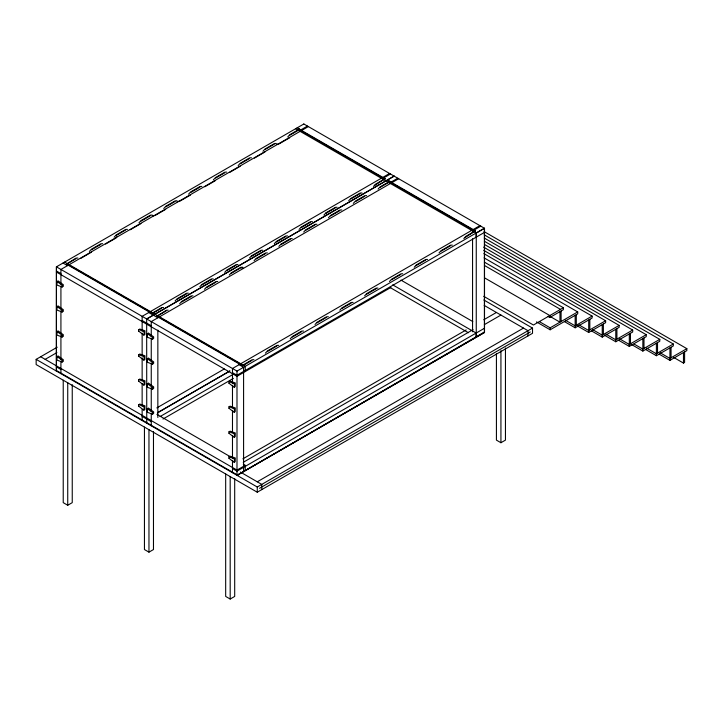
<?xml version="1.0" encoding="UTF-8"?>
<svg xmlns="http://www.w3.org/2000/svg" width="723" height="723" viewBox="0 0 723 723"><rect width="100%" height="100%" fill="white"/><g stroke="black" fill="none" stroke-linecap="round" stroke-linejoin="round"><path stroke-width="1.08" d="M56.367 371.026L56.457 266.868M476.168 337.216L476.168 333.05L392.716 284.871M144.049 331.559L144.049 335.147M144.049 356.575L144.049 360.162M144.049 381.581L144.049 385.169M144.049 406.588L144.049 410.185M234.388 383.714L234.388 387.302M234.388 408.721L234.388 412.318M234.388 433.737L234.388 437.325M234.388 458.744L234.388 462.34M57.948 280.822L63.335 284.726L63.235 286.516M57.948 305.838L63.335 309.733L63.235 311.523M57.948 330.845L63.335 334.74L63.235 336.538M57.948 355.852L63.335 359.756L63.235 361.545M148.287 332.978L153.665 336.882L153.574 338.671M148.287 357.984L153.665 361.889L153.574 363.678M148.287 383L153.665 386.895L153.574 388.694M148.287 408.007L153.665 411.911L153.574 413.701M139.638 328.983L144.943 330.8L144.853 334.577M139.638 353.999L144.943 355.806L144.853 359.593M139.638 379.006L144.943 380.813L144.853 384.6M139.638 404.021L144.943 405.829L144.853 409.607M229.977 381.138L235.282 382.946L235.183 386.733M229.977 406.154L235.282 407.962L235.183 411.739M229.977 431.161L235.282 432.969L235.183 436.755M229.977 456.168L235.282 457.984L235.183 461.762M57.009 281.301L57 285.097L62.368 287.04M57.009 306.317L57 310.104L62.368 312.056M57.009 331.324L57 335.12L62.368 337.063M57.009 356.34L57 360.126L62.368 362.078M147.338 333.457L147.329 337.252L152.698 339.195M147.338 358.472L147.329 362.259L152.698 364.211M147.338 383.479L147.329 387.275L152.698 389.218M147.338 408.495L147.329 412.282L152.698 414.234M138.689 329.471L143.85 331.595M138.689 331.107L143.85 335.183M138.689 354.478L138.572 356.123M138.689 356.123L143.85 360.199M138.689 379.485L143.85 381.617M138.689 381.129L143.85 385.205M138.689 404.5L143.85 406.624M138.689 406.145L143.85 410.212M229.028 381.617L234.18 383.75M229.028 383.262L234.18 387.338M229.028 406.633L234.18 408.757M229.028 408.278L234.18 412.345M229.028 431.64L234.18 433.773M229.028 433.285L234.18 437.361M229.028 456.656L234.18 458.78M229.028 458.301L234.18 462.368M325.928 213.195L325.486 213.61L335.174 208.025M116.999 236.529L116.032 238.012L105.594 244.049M91.36 252.2L80.795 258.364M140.958 223.561L130.23 229.76M215.309 180.678L204.799 186.769M240.163 166.29L229.598 172.454M264.961 151.975L254.397 158.129M89.363 251.468L91.423 249.227L100.886 243.778L102.648 243.687M114.162 237.153L116.222 234.912L125.685 229.462L127.447 229.372M138.961 222.829L141.021 220.596L150.483 215.138L152.246 215.047M163.76 208.513L165.82 206.272L175.282 200.822L177.045 200.732M188.558 194.189L190.619 191.957L200.081 186.498L201.853 186.407M213.357 179.873L215.427 177.641L224.88 172.182L226.651 172.092M238.165 165.558L240.226 163.317L249.688 157.867L251.45 157.777M262.964 151.234L265.025 149.001L274.487 143.543L276.249 143.452M287.763 136.918L289.724 134.749L299.34 129.182L385.079 178.689L374.613 185.513M175.093 300.967L177.162 298.735L186.615 293.276L188.387 293.186M179.693 303.624L181.753 301.383L191.215 295.933L192.978 295.843M199.9 286.651L201.961 284.41L211.423 278.961L213.186 278.87M204.492 289.299L206.552 287.067L216.014 281.609L217.777 281.518M224.699 272.327L226.76 270.095L236.222 264.636L237.984 264.546M229.29 274.984L231.351 272.752L240.813 267.293L242.585 267.203M249.498 258.012L251.559 255.77L261.021 250.321L262.783 250.23M254.098 260.669L256.159 258.427L265.612 252.978L267.383 252.887M274.297 243.687L276.358 241.455L285.82 235.996L287.582 235.915M278.897 246.344L280.958 244.112L290.42 238.653L292.182 238.563M299.096 229.372L301.157 227.139L310.619 221.681L312.39 221.59M303.696 232.029L305.757 229.797L315.219 224.338L316.981 224.247M323.904 215.056L325.965 212.815L335.418 207.365L337.189 207.275M328.495 217.713L330.556 215.472L340.018 210.022L341.78 209.932M348.703 200.732L350.763 198.5L360.226 193.041L361.988 192.951M353.294 203.389L355.355 201.157L364.817 195.698L366.588 195.608M373.502 186.417L375.463 184.248L385.079 178.689M378.093 189.074L380.063 186.896L389.679 181.337L475.418 230.836L464.943 237.668M265.431 353.122L267.492 350.881L276.954 345.431L278.716 345.341M290.23 338.807L292.291 336.566L301.753 331.116L303.515 331.026M315.029 324.482L317.09 322.25L326.552 316.791L328.314 316.701M339.828 310.167L341.889 307.926L351.351 302.476L353.122 302.386M364.636 295.843L366.697 293.61L376.159 288.152L377.921 288.061M389.435 281.527L391.495 279.295L400.958 273.836L402.72 273.746M414.234 267.212L416.294 264.97L425.757 259.521L427.519 259.43M439.033 252.887L441.093 250.655L450.556 245.196L452.318 245.106M463.832 238.572L465.802 236.403L475.418 230.836M91.46 249.796L100.75 244.428M116.258 235.472L125.431 230.113M141.057 221.157L150.23 215.797M165.856 206.841L175.029 201.482M190.664 192.517L199.946 187.158M177.198 299.295L186.48 293.927M181.789 301.952L191.08 296.584M201.997 284.97L211.17 279.611M206.588 287.627L215.761 282.268M226.796 270.655L235.969 265.296M231.396 273.312L240.56 267.953L243.19 267.871M251.595 256.34L260.768 250.98M256.195 258.997L265.368 253.637M276.394 242.015L285.684 236.656M280.994 244.672L290.284 239.313M267.528 351.45L276.819 346.082M292.327 337.126L301.5 331.767M317.126 322.81L326.299 317.451M341.934 308.495L351.107 303.136M366.733 294.171L376.023 288.811M56.412 371.053L56.412 266.841L303.841 123.985M161.563 308.251L152.201 313.655L66.462 264.157L75.987 258.147L77.849 258.003M66.462 264.157L75.834 258.753M215.581 178.066L224.636 172.842M240.379 163.75L249.435 158.527M265.178 149.435L274.234 144.202M289.977 135.111L299.34 129.706L385.079 179.205M307.447 126.073L300.849 129.878L297.189 127.772M308.35 126.588L60.922 269.444L60.922 284.012M165.703 209.345L155.201 215.409L152.3 216.005M190.501 195.029L180.045 201.057L177.054 201.699M289.706 137.75L279.205 143.814L276.303 144.41M483.814 299.973L532.517 328.088L532.517 333.303L257.261 492.218L36.15 364.564L36.15 359.358L57.244 347.176M45.178 359.358L56.882 352.598M389.57 173.484L142.142 316.34L142.142 330.908M382.232 178.771L390.474 174.008M66.462 263.642L152.201 313.14L161.816 307.591L163.588 307.501M301.31 227.573L310.366 222.341M350.917 198.933L359.973 193.701M394.089 176.087L146.661 318.942L146.751 423.208M146.742 318.997L394.18 176.141M251.902 360.406L242.539 365.811L156.801 316.312L166.317 310.303L168.179 310.158M156.801 316.312L166.163 310.908M305.91 230.221L314.966 224.998M330.709 215.906L339.765 210.673M355.508 201.59L364.564 196.358M380.316 187.266L389.679 181.862L475.418 231.36M397.777 178.229L391.179 182.033L387.528 179.928M398.68 178.744L151.252 321.599L151.252 336.168M156.819 407.917L224.293 368.956M479.909 225.639L232.481 368.495L232.481 383.063M157.415 412.779L229.787 370.989M157.497 412.824L229.869 371.044M472.562 230.926L480.813 226.163M156.801 315.797L242.539 365.296L252.155 359.747L253.918 359.656M391.649 279.72L400.705 274.496M425.504 260.181L415.815 265.766L416.258 265.305M441.247 251.089L450.302 245.856M236.99 371.098L484.419 228.242L484.419 332.453L236.99 475.309L236.99 371.098L56.412 266.841M476.258 337.27L476.258 233.059L484.509 228.296L303.796 123.958M160.054 416.565L233.402 374.216M484.419 232.417L236.99 375.264L232.481 372.661M162.991 419.033L233.402 378.382M390.863 287.474L236.99 376.312L56.412 272.056M63.226 380.199L63.226 502.648L67.736 505.25L72.246 502.648L72.246 384.69M242.865 458.852L466.19 329.914M483.741 319.783L496.421 312.463M243.235 462.322L473.059 329.634M484.356 324.636L500.931 315.065M245.242 470.546L245.242 465.341L236.99 470.104L40.66 356.746M484.419 328.287L236.99 471.143L232.481 468.54M484.509 228.296L484.509 332.508L237.081 475.363L484.509 331.984M257.261 481.798L523.497 328.088M547.871 316.376L549.823 317.496L563.362 309.679L563.362 307.736L533.429 325.016L483.696 296.303M36.15 359.358L257.261 487.013L532.517 328.088M144.446 427.094L144.446 549.543L148.965 552.146L153.475 549.543L153.475 431.586M259.521 488.314L530.266 332.002M539.412 321.645L550.14 327.835L577.713 311.92L577.713 313.863L550.14 329.787L536.484 321.907M564.437 321.608L575.165 327.799L592.092 318.03L592.092 316.087L575.165 325.856L565.413 320.226M576.999 325.702L588.703 332.453L605.63 322.684L605.63 320.741L588.703 330.51L578.951 324.88M591.513 330.917L602.241 337.108L619.159 327.338L619.159 325.386L602.241 335.156L592.489 329.534M604.076 335.002L615.779 341.762L632.697 331.993L632.697 330.04L615.779 339.81L606.028 334.18M618.59 340.226L629.317 346.416L646.235 336.647L646.235 334.695L629.317 344.464L619.566 338.834M631.152 344.311L642.855 351.071L659.774 341.301L659.774 339.349L642.855 349.119L634.08 344.049M225.675 473.99L225.675 596.43L230.185 599.042L234.695 596.43L234.695 478.481M496.421 353.619L496.421 440.117L500.931 442.729L505.449 440.117L505.449 348.007M645.666 349.525L656.394 355.716L673.312 345.946L673.312 344.003L656.394 353.773L646.642 348.143M659.204 354.18L669.932 360.37L686.85 350.601L686.85 348.658L669.932 358.427L660.18 352.797M673.719 357.451L683.47 363.082L684.591 362.431L684.591 351.902M62.368 285.404L56.945 281.419M62.368 310.411L56.945 306.435M62.368 335.427L56.945 331.441M152.698 337.56L147.284 333.574M62.368 360.434L56.945 356.457M152.698 362.566L147.284 358.59M152.698 387.573L147.347 383.696M152.698 412.589L147.284 408.612M143.85 356.602L138.662 354.668M484.039 231.568L686.85 348.658M484.157 234.794L673.312 344.003M295.59 128.748L476.258 233.059M484.265 238.021L659.774 339.349M484.383 241.247L646.235 334.695M484.491 244.473L632.697 330.04M483.633 247.139L619.159 325.386M483.741 250.366L605.63 320.741M483.859 253.601L592.092 316.087M484.103 257.876L577.713 311.92M484.383 262.133L563.362 307.736M484.446 265.477L560.506 309.381M484.491 277.831L549.823 315.553L549.823 317.496M550.221 316.529L559.973 322.16L559.973 311.64M484.175 305.395L528.007 330.7L528.007 335.906M400.967 280.108L472.779 321.563M389.805 287.356L468.405 332.734M64.654 262.078L245.242 366.335L245.242 371.55M63.009 263.027L67.519 265.639M148.739 312.535L157.849 317.795M239.078 364.681L243.588 367.293L243.588 471.504M56.412 271.008L60.922 273.61M142.142 320.506L151.252 325.766M156.927 414.351L231.649 457.496M243.299 464.22L245.242 465.341M240.343 472.038L261.771 484.41L261.771 489.616M56.412 366.886L60.922 369.489M142.142 416.385L151.252 421.645M56.412 370.528L237.081 474.839M683.47 352.553L683.47 363.082M671.052 347.257L671.052 357.777M669.932 347.908L669.932 360.37M657.523 342.603L657.523 353.122M656.394 343.253L656.394 355.716M643.985 337.948L643.985 348.468M642.855 338.599L642.855 351.071M630.447 333.294L630.447 343.814M629.317 333.945L629.317 346.416M616.909 328.64L616.909 339.159M615.779 329.29L615.779 341.762M603.371 323.985L603.371 334.505M602.241 324.636L602.241 337.108M589.832 319.331L589.832 329.86M588.703 319.991L588.703 332.453M576.294 314.686L576.294 325.205M575.165 315.336L575.165 327.799M561.102 310.98L561.102 321.509M550.14 327.835L550.14 329.787M500.931 350.61L500.931 442.729M476.168 233.005L476.168 237.18M472.562 238.771L472.562 331.776M389.679 181.337L389.679 181.862M299.34 129.182L299.34 129.706M257.261 487.013L257.261 492.218M242.539 365.296L242.539 365.811M232.481 385.305L232.481 407.718M232.481 411.08L232.481 432.363M232.481 435.725L232.481 458.138M232.481 460.379L232.481 472.706M230.185 476.593L230.185 599.042M228.902 381.889L228.902 383.271M228.902 406.895L228.902 408.278M228.902 431.911L228.902 433.294M228.902 456.918L228.902 458.301M157.849 330.122L157.849 417.523M152.463 337.758L152.463 339.141M152.463 362.765L152.463 364.148M152.463 387.781L152.463 389.164M152.463 412.788L152.463 414.171M152.201 313.14L152.201 313.655M151.252 338.409L151.252 360.822M151.252 363.063L151.252 385.476M151.252 387.718L151.252 411.242M151.252 413.484L151.252 425.811M148.965 429.697L148.965 552.146M142.142 333.149L142.142 355.562M142.142 357.804L142.142 380.208M142.142 383.57L142.142 405.983M142.142 409.345L142.142 420.551M138.572 329.733L138.572 331.116M138.572 379.756L138.572 381.138M138.572 404.763L138.572 406.145M67.736 382.801L67.736 505.25M62.133 285.603L62.133 286.986M62.133 310.61L62.133 311.993M62.133 335.626L62.133 337.008M62.133 360.632L62.133 362.015M60.922 286.254L60.922 308.667M60.922 310.908L60.922 333.321M60.922 335.562L60.922 359.087M60.922 361.328L60.922 373.655"/></g></svg>
